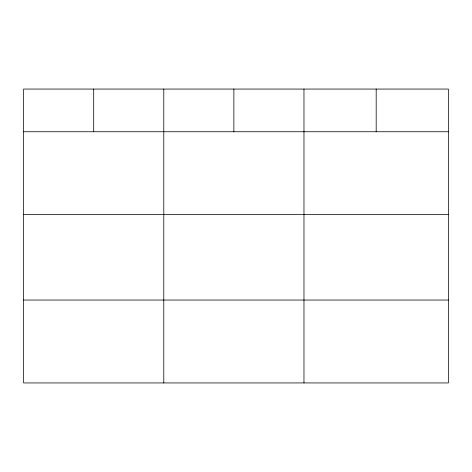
<?xml version="1.0" encoding="UTF-8"?>
<svg xmlns="http://www.w3.org/2000/svg" width="472" height="472" viewBox="0 0 472 472"><rect width="100%" height="100%" fill="white"/><g stroke="black" fill="none" stroke-linecap="round" stroke-linejoin="round"><path stroke-width="0.71" d="M448.4 214.636L448.4 89.06L23.6 89.06L23.6 382.939L448.4 382.939L448.4 214.636L23.6 214.636M23.6 131.741L448.4 131.741M23.6 300.044L448.4 300.044M376.184 89.06L376.184 131.741M303.968 89.06L303.968 382.939M233.876 89.06L233.876 131.741M163.784 89.06L163.784 382.939M93.692 89.06L93.692 131.741"/></g></svg>
